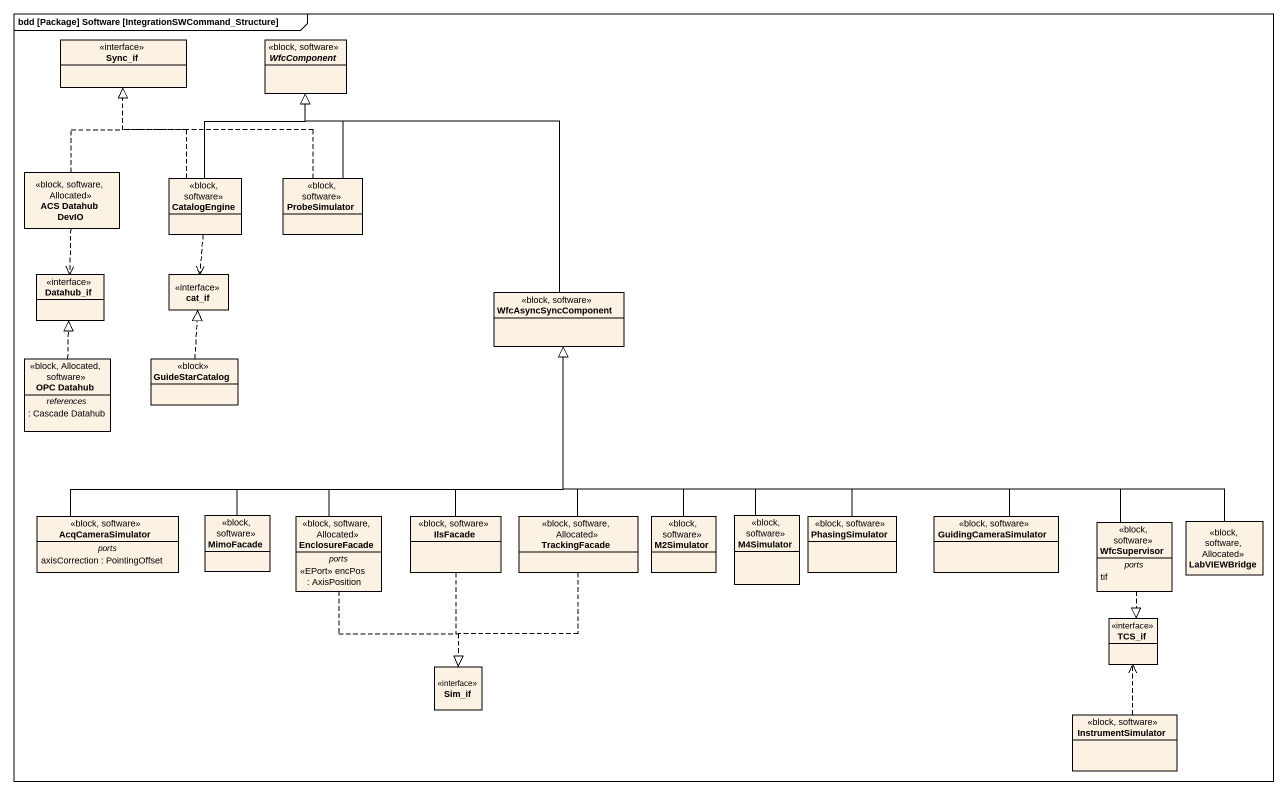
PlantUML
@startuml
mainframe bdd [Package] Software [IntegrationSWCommand_Structure]
hide circle
hide empty members
interface Sync_if
abstract class WfcComponent <<block, software>>
class "ACS Datahub DevIO" as ACS_Datahub_DevIO <<block, software, Allocated>>
class CatalogEngine <<block, software>>
class ProbeSimulator <<block, software>>
interface Datahub_if
interface cat_if
class WfcAsyncSyncComponent <<block, software>>
class "OPC Datahub" as OPC_Datahub <<block, Allocated, software>> {
  -- references --
  : Cascade Datahub
}
class GuideStarCatalog <<block>>
class AcqCameraSimulator <<block, software>> {
  -- ports --
  axisCorrection : PointingOffset
}
class MimoFacade <<block, software>>
class EnclosureFacade <<block, software, Allocated>> {
  -- ports --
  <<EPort>> encPos : AxisPosition
}
class IlsFacade <<block, software>>
class TrackingFacade <<block, software, Allocated>>
class M2Simulator <<block, software>>
class M4Simulator <<block, software>>
class PhasingSimulator <<block, software>>
class GuidingCameraSimulator <<block, software>>
class WfcSupervisor <<block, software>> {
  -- ports --
  tif
}
class LabVIEWBridge <<block, software, Allocated>>
interface TCS_if
interface Sim_if
class InstrumentSimulator <<block, software>>
ACS_Datahub_DevIO .up.|> Sync_if
ACS_Datahub_DevIO ..> Datahub_if
CatalogEngine .up.|> Sync_if
CatalogEngine -up-|> WfcComponent
CatalogEngine ..> cat_if
ProbeSimulator .up.|> Sync_if
ProbeSimulator -up-|> WfcComponent
WfcAsyncSyncComponent -up-|> WfcComponent
OPC_Datahub .up.|> Datahub_if
GuideStarCatalog .up.|> cat_if
AcqCameraSimulator -right-|> WfcAsyncSyncComponent
MimoFacade -up-|> WfcAsyncSyncComponent
EnclosureFacade -up-|> WfcAsyncSyncComponent
EnclosureFacade ..|> Sim_if
IlsFacade -up-|> WfcAsyncSyncComponent
IlsFacade ..|> Sim_if
TrackingFacade -up-|> WfcAsyncSyncComponent
TrackingFacade ..|> Sim_if
M2Simulator -up-|> WfcAsyncSyncComponent
M4Simulator -up-|> WfcAsyncSyncComponent
PhasingSimulator -up-|> WfcAsyncSyncComponent
GuidingCameraSimulator -left-|> WfcAsyncSyncComponent
WfcSupervisor -left-|> WfcAsyncSyncComponent
WfcSupervisor ..|> TCS_if
LabVIEWBridge -left-|> WfcAsyncSyncComponent
InstrumentSimulator .up.> TCS_if
@enduml
